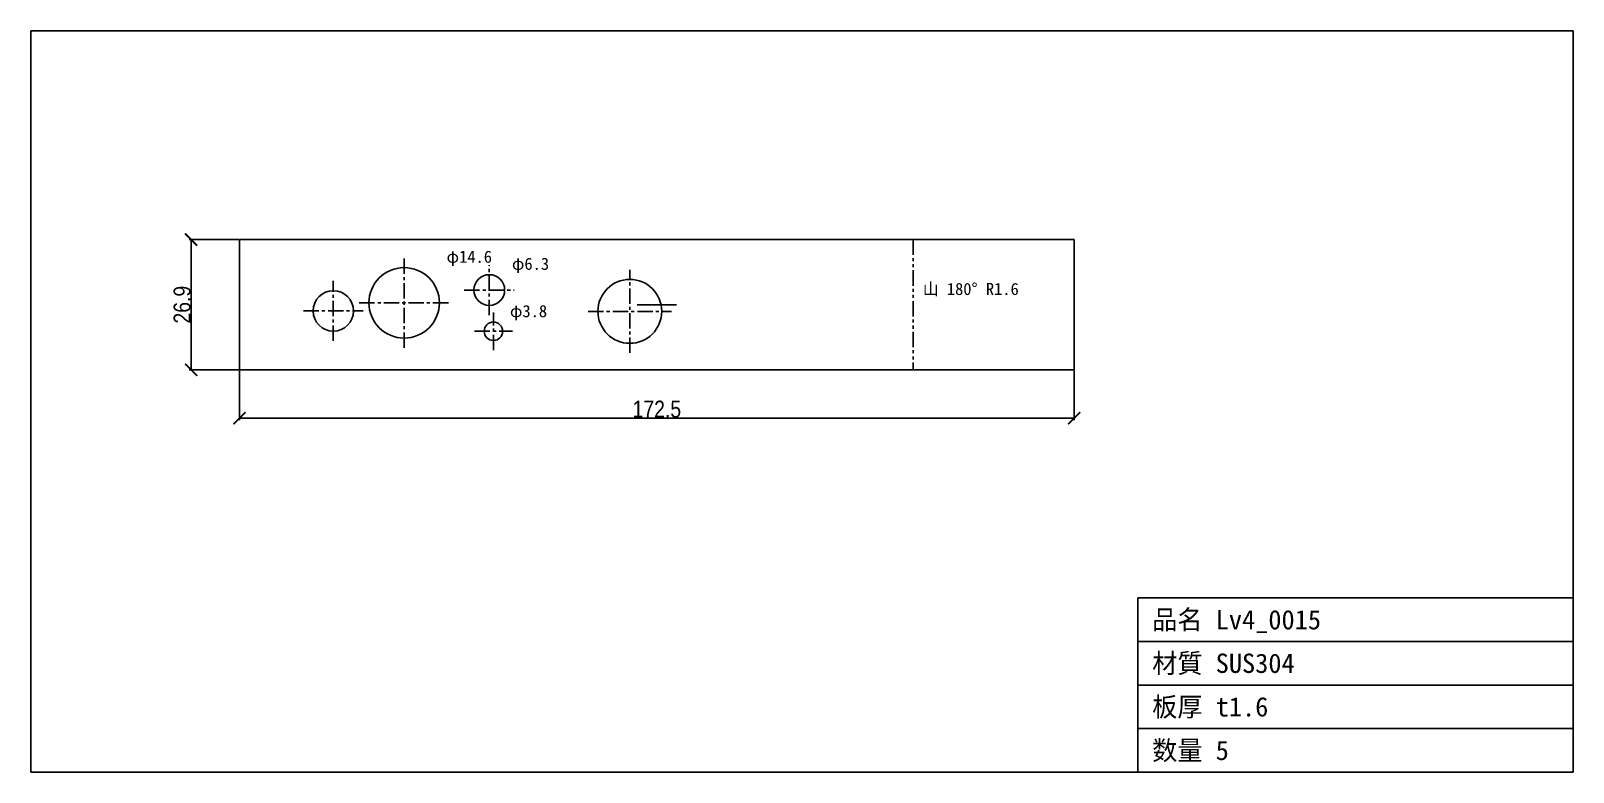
# Model space of a CAD drawing. Header units: millimetres. Extents: x -43 to 276, y -83 to 70.
import ezdxf

# ---------------------------------------------------------------- set-up
doc = ezdxf.new("R2010")
doc.units = ezdxf.units.MM
doc.linetypes.add('CENTER', pattern=[5.08, 3.175, -0.635, 0.635, -0.635])
doc.linetypes.add('PHANTOM', pattern=[6.35, 3.175, -0.635, 0.635, -0.635, 0.635, -0.635])
for name, color, linetype in [('ケガキ', 7, 'Continuous'), ('中心線', 7, 'Continuous'), ('図枠', 7, 'Continuous'), ('外形', 7, 'Continuous'), ('寸法', 7, 'Continuous'), ('文字', 7, 'Continuous'), ('曲げ線', 7, 'Continuous')]:
    doc.layers.add(name, color=color, linetype=linetype)
doc.styles.add('OpenSansCondensed-Light', font='OpenSansCondensed-Light.ttf')
doc.dimstyles.new('EZDXF', dxfattribs={"dimtxt": 0.25, "dimasz": 0.175, "dimexe": 0.375, "dimexo": 0.125, "dimgap": 0.1, "dimtad": 1, "dimlfac": 100, "dimzin": 12, "dimdsep": 46, "dimtxsty": 'OpenSansCondensed-Light', "dimblk": 'ARCHTICK', "dimcen": 2.5, "dimazin": 3, "dimtfac": 0.5, "dimtmove": 2, "dimatfit": 3})

# ---------------------------------------------------------------- blocks, each defined once
blk = doc.blocks.new('_ARCHTICK')
at = {"color": 0, "linetype": 'BYBLOCK', "const_width": 0.15}
blk.add_lwpolyline([(-0.5, -0.5), (0.5, 0.5)], dxfattribs=at)

msp = doc.modelspace()

# ---------------------------------------------------------------- linework, layer by layer
at = {"layer": 'ケガキ'}
msp.add_line((82.22, 13.45), (90.29, 13.45), dxfattribs=at)
at = {"layer": '中心線', "color": 1, "linetype": 'CENTER'}
for p, q in [((34.03, 4.56), (34.03, 23.11)), ((51.63, 11.31), (51.63, 21.65)), ((80.67, 3.47), (80.67, 20.67)), ((19.39, 5.98), (19.39, 18.35)), ((46.46, 16.48), (56.8, 16.48)), ((24.75, 13.83), (43.3, 13.83)), ((13.21, 12.16), (25.58, 12.16)), ((52.48, 4.06), (52.48, 11.87)), ((72.07, 12.07), (89.27, 12.07)), ((48.58, 7.97), (56.39, 7.97))]:
    msp.add_line(p, q, dxfattribs=at)
at = {"layer": '図枠'}
for p, q in [((275.64, 70.03), (-43.13, 70.03)), ((-43.13, 70.03), (-43.13, -83.13)), ((275.64, -83.13), (275.64, 70.03)), ((185.64, -83.13), (185.64, -47.13)), ((185.64, -47.13), (275.64, -47.13)), ((185.64, -56.13), (275.64, -56.13)), ((185.64, -65.13), (275.64, -65.13)), ((185.64, -74.13), (275.64, -74.13)), ((-43.13, -83.13), (275.64, -83.13))]:
    msp.add_line(p, q, dxfattribs=at)
at = {"layer": '外形'}
for p, q in [((0, 26.9), (0, 0)), ((172.51, 26.9), (0, 26.9)), ((172.51, 0), (172.51, 26.9)), ((0, 0), (172.51, 0))]:
    msp.add_line(p, q, dxfattribs=at)
for centre, radius in [((34.03, 13.83), 7.28), ((51.63, 16.48), 3.17), ((19.39, 12.16), 4.18), ((80.67, 12.07), 6.6), ((52.48, 7.97), 1.91)]:
    msp.add_circle(centre, radius, dxfattribs=at)
at = {"layer": '曲げ線', "color": 3, "linetype": 'PHANTOM'}
msp.add_line((139.24, 26.9), (139.24, 0), dxfattribs=at)

# ---------------------------------------------------------------- texts
at = {"layer": '文字'}
for s, height, p in [('φ14.6', 2.5, (42.8, 22.11)), ('φ6.3', 2.5, (56.3, 20.65)), ('山 180° R1.6', 2.5, (141.24, 15.45)), ('φ3.8', 2.5, (55.89, 10.87)), ('品名 Lv4_0015', 4, (188.64, -53.63)), ('材質 SUS304', 4, (188.64, -62.63)), ('板厚 t1.6', 4, (188.64, -71.63)), ('数量 5', 4, (188.64, -80.63))]:
    msp.add_text(s, height=height, dxfattribs=at).set_placement(p)

# ---------------------------------------------------------------- dimensions: what is measured, and where the dimension line sits
at = {"layer": '寸法'}
msp.add_linear_dim(base=(-10, 0), p1=(0, 0), p2=(0, 26.9), angle=90, dimstyle='EZDXF', override={"dimtxt": 3.5, "dimasz": 2.5, "dimdec": 1, "dimlfac": 1}, dxfattribs=at).render()
msp.add_linear_dim(base=(0, -10), p1=(0, 0), p2=(172.51, 0), dimstyle='EZDXF', override={"dimtxt": 3.5, "dimasz": 2.5, "dimdec": 1, "dimlfac": 1}, dxfattribs=at).render()

doc.saveas('drawing.dxf')
